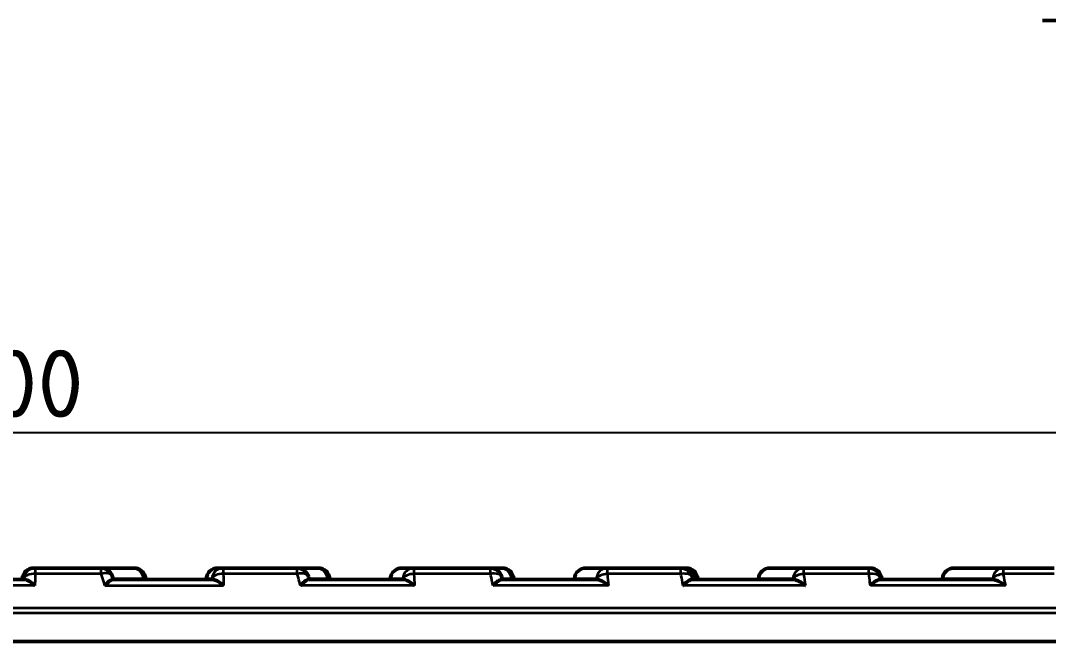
# Model space of a CAD drawing. Header units: millimetres. Extents: x 0 to 1485, y 0 to 1050.
# Drawn here: x 923.8 to 1056.8, y 757.6 to 837.9 of the extents above; entities that cross this region are included whole.
import ezdxf

# ---------------------------------------------------------------- set-up
doc = ezdxf.new("R2010")
doc.units = ezdxf.units.MM
doc.header["$LTSCALE"] = 2.5
for name, color, linetype, lineweight in [('Bemaßung (ISO)', 7, 'Continuous', 25), ('Sichtbar (ISO)', 7, 'Continuous', 50), ('Sichtbar schmal (ISO)', 7, 'Continuous', 35)]:
    doc.layers.add(name, color=color, linetype=linetype, lineweight=lineweight)
doc.styles.add('TXT 3_5', font='isocpeur.ttf')
doc.dimstyles.new('Anrin Standard (DIN)', dxfattribs={"dimscale": 2.5, "dimtxt": 3.5, "dimasz": 2.5, "dimexe": 2, "dimexo": 0, "dimgap": 0.8, "dimtad": 1, "dimrnd": 1e-08, "dimtxsty": 'TXT 3_5', "dimcen": 0.09, "dimdle": 10, "dimclrd": 256, "dimclre": 256, "dimclrt": 256, "dimadec": 0, "dimazin": 2, "dimtfac": 0.714286, "dimtmove": 0, "dimatfit": 3, "dimfxl": 1, "dimtolj": 1, "dimlwd": -1, "dimlwe": -1, "dimarcsym": 0})

# ---------------------------------------------------------------- blocks, each defined once
blk = doc.blocks.new('*D34')
at = {"layer": 'Bemaßung (ISO)', "transparency": 16777216}
for p, q in [((420.15, 757.56), (420.15, 789.56)), ((1420.15, 759.56), (1420.15, 789.56)), ((1413.9, 784.56), (426.4, 784.56))]:
    blk.add_line(p, q, dxfattribs=at)
for points in [[(426.4, 785.6), (426.4, 783.52), (420.15, 784.56)], [(1413.9, 785.6), (1413.9, 783.52), (1420.15, 784.56)]]:
    blk.add_solid(points, dxfattribs=at)
at = {"layer": 'Defpoints', "color": 0, "transparency": 16777216}
for p in [(420.15, 784.56), (1420.15, 759.56), (420.15, 757.56)]:
    blk.add_point(p, dxfattribs=at)
at = {"layer": 'Bemaßung (ISO)', "transparency": 16777216, "insert": (909.65, 795.31), "char_height": 8.75, "attachment_point": 1, "style": 'TXT 3_5'}
blk.add_mtext('\\A1;1000', dxfattribs=at)

msp = doc.modelspace()

# ---------------------------------------------------------------- linework, layer by layer
at = {"layer": 'Sichtbar (ISO)'}
for p, q in [((1069.934, 837.934), (1056.072, 837.934)), ((925.753, 767.058), (925.559, 767.058)), ((925.753, 767.058), (934.264, 767.058)), ((935.919, 767.058), (934.264, 767.058)), ((938.256, 767.058), (935.919, 767.058)), ((938.543, 767.058), (938.256, 767.058)), ((950.08, 767.058), (949.368, 767.058)), ((950.08, 767.058), (959.639, 767.058)), ((959.729, 767.058), (959.639, 767.058)), ((962.065, 767.058), (959.729, 767.058)), ((962.352, 767.058), (962.065, 767.058)), ((974.742, 767.058), (973.178, 767.058)), ((974.742, 767.058), (984.638, 767.058)), ((985.875, 767.058), (984.638, 767.058)), ((986.162, 767.058), (985.875, 767.058)), ((999.756, 767.058), (996.987, 767.058)), ((999.756, 767.058), (1009.287, 767.058)), ((1009.684, 767.058), (1009.287, 767.058)), ((1009.971, 767.058), (1009.684, 767.058)), ((1025.147, 767.058), (1020.797, 767.058)), ((1025.147, 767.058), (1033.601, 767.058)), ((1033.781, 767.058), (1033.601, 767.058)), ((1050.952, 767.058), (1044.606, 767.058)), ((1050.952, 767.058), (1057.59, 767.058)), ((924.439, 765.558), (920.646, 765.558)), ((924.064, 765.688), (924.053, 765.558)), ((935.742, 765.558), (948.783, 765.558)), ((940.037, 765.688), (940.048, 765.558)), ((947.874, 765.688), (947.862, 765.558)), ((973.462, 765.558), (961.08, 765.558)), ((963.846, 765.688), (963.858, 765.558)), ((971.683, 765.688), (971.672, 765.558)), ((998.49, 765.558), (986.047, 765.558)), ((987.656, 765.688), (987.667, 765.558)), ((995.493, 765.688), (995.481, 765.558)), ((1023.894, 765.558), (1010.668, 765.558)), ((1011.465, 765.688), (1011.477, 765.558)), ((1019.302, 765.688), (1019.291, 765.558)), ((1049.71, 765.558), (1034.958, 765.558)), ((1035.275, 765.688), (1035.286, 765.558)), ((1043.112, 765.688), (1043.101, 765.558)), ((1420.146, 757.558), (420.146, 757.558))]:
    msp.add_line(p, q, dxfattribs=at)
for centre, start, end in [((925.559, 765.558), 90, 175), ((934.264, 765.558), 18.6741, 90), ((938.543, 765.558), 5, 90), ((949.368, 765.558), 90, 175), ((959.639, 765.558), 15.70443, 90), ((962.352, 765.558), 5, 90), ((973.178, 765.558), 90, 175), ((984.638, 765.558), 12.9147, 90), ((986.162, 765.558), 5, 90), ((996.987, 765.558), 90, 175), ((1009.287, 765.558), 10.25241, 90), ((1009.971, 765.558), 5, 90), ((1020.797, 765.558), 90, 175), ((1033.601, 765.558), 7.67449, 90), ((1033.781, 765.558), 5, 90), ((1044.606, 765.558), 90, 175)]:
    msp.add_arc(centre, 1.5, start, end, dxfattribs=at)
for centre, major_axis, ratio, start_param, end_param in [((768.754, 724.172), (173.958, -2.65), 0.867278, 0.2953903, 0.2987017), ((778.743, 727.95), (187.683, -2.504), 0.8674342, 0.2484598, 0.2510235), ((790.419, 732.645), (199.511, -2.262), 0.8675729, 0.2043638, 0.2063368), ((804.097, 738.141), (209.191, -1.934), 0.8676924, 0.1622739, 0.1637619), ((820.06, 744.308), (216.489, -1.533), 0.8677918, 0.1215063, 0.1225795)]:
    msp.add_ellipse(centre, major_axis=major_axis, ratio=ratio, start_param=start_param, end_param=end_param, dxfattribs=at)
for points, knots in [([(925.701, 764.808), (925.699, 764.809), (925.697, 764.811), (925.479, 765.005), (925.259, 765.175), (924.893, 765.408), (924.738, 765.488), (924.545, 765.547), (924.488, 765.558), (924.439, 765.558)], [-0.000749, -0.000749, -0.000749, -0.000749, 0, 0, 0.09329283, 0.09329283, 0.16751746, 0.16751746, 0.20185719, 0.20185719, 0.20185719, 0.20185719]), ([(935.742, 765.558), (935.714, 765.558), (935.682, 765.552), (935.554, 765.511), (935.443, 765.445), (935.237, 765.287), (935.147, 765.207), (934.959, 765.025), (934.862, 764.923), (934.764, 764.811), (934.763, 764.809), (934.761, 764.808)], [0.1248801, 0.1248801, 0.1248801, 0.1248801, 0.14934012, 0.14934012, 0.21452113, 0.21452113, 0.26141602, 0.26141602, 0.30926435, 0.30926435, 0.30994217, 0.30994217, 0.30994217, 0.30994217]), ([(950.095, 764.808), (950.093, 764.809), (950.091, 764.811), (949.899, 764.975), (949.707, 765.121), (949.353, 765.354), (949.186, 765.445), (948.944, 765.537), (948.856, 765.558), (948.783, 765.558)], [-0.00077182, -0.00077182, -0.00077182, -0.00077182, 0, 0, 0.0803179, 0.0803179, 0.15582675, 0.15582675, 0.20490056, 0.20490056, 0.20490056, 0.20490056]), ([(961.08, 765.558), (961.037, 765.558), (960.987, 765.546), (960.824, 765.481), (960.698, 765.4), (960.402, 765.166), (960.229, 765), (960.055, 764.811), (960.053, 764.809), (960.052, 764.808)], [0.11465545, 0.11465545, 0.11465545, 0.11465545, 0.14973547, 0.14973547, 0.21856016, 0.21856016, 0.3012592, 0.3012592, 0.30194586, 0.30194586, 0.30194586, 0.30194586]), ([(974.826, 764.808), (974.824, 764.809), (974.822, 764.811), (974.644, 764.957), (974.466, 765.089), (974.133, 765.307), (973.974, 765.397), (973.697, 765.518), (973.574, 765.554), (973.47, 765.557), (973.466, 765.558), (973.462, 765.558)], [-0.00078805, -0.00078805, -0.00078805, -0.00078805, 0, 0, 0.07295644, 0.07295644, 0.14225407, 0.14225407, 0.20539203, 0.20539203, 0.20825133, 0.20825133, 0.20825133, 0.20825133]), ([(986.047, 765.558), (985.989, 765.558), (985.919, 765.538), (985.718, 765.446), (985.575, 765.35), (985.281, 765.112), (985.13, 764.97), (984.977, 764.811), (984.976, 764.809), (984.974, 764.808)], [0.10463723, 0.10463723, 0.10463723, 0.10463723, 0.1502849, 0.1502849, 0.22318718, 0.22318718, 0.29365531, 0.29365531, 0.2943519, 0.2943519, 0.2943519, 0.2943519]), ([(999.912, 764.808), (999.91, 764.809), (999.908, 764.811), (999.748, 764.937), (999.588, 765.052), (999.284, 765.25), (999.137, 765.335), (998.843, 765.479), (998.695, 765.533), (998.543, 765.555), (998.516, 765.558), (998.49, 765.558)], [-0.00080619, -0.00080619, -0.00080619, -0.00080619, 0, 0, 0.06429138, 0.06429138, 0.12608104, 0.12608104, 0.19585062, 0.19585062, 0.21204278, 0.21204278, 0.21204278, 0.21204278]), ([(1010.668, 765.558), (1010.593, 765.558), (1010.498, 765.527), (1010.273, 765.412), (1010.139, 765.322), (1009.856, 765.099), (1009.706, 764.963), (1009.554, 764.811), (1009.552, 764.809), (1009.551, 764.808)], [0.09479162, 0.09479162, 0.09479162, 0.09479162, 0.15224685, 0.15224685, 0.21786556, 0.21786556, 0.28632044, 0.28632044, 0.28702715, 0.28702715, 0.28702715, 0.28702715]), ([(1025.38, 764.808), (1025.378, 764.809), (1025.376, 764.811), (1025.107, 765.013), (1024.835, 765.191), (1024.384, 765.43), (1024.208, 765.501), (1024.002, 765.549), (1023.945, 765.558), (1023.894, 765.558)], [-0.00082693, -0.00082693, -0.00082693, -0.00082693, 0, 0, 0.10620926, 0.10620926, 0.19101537, 0.19101537, 0.22715507, 0.22715507, 0.22715507, 0.22715507]), ([(1034.958, 765.558), (1034.947, 765.558), (1034.935, 765.557), (1034.832, 765.546), (1034.72, 765.502), (1034.479, 765.369), (1034.351, 765.281), (1034.083, 765.072), (1033.941, 764.948), (1033.799, 764.811), (1033.797, 764.809), (1033.796, 764.808)], [0.08503629, 0.08503629, 0.08503629, 0.08503629, 0.09340378, 0.09340378, 0.1558913, 0.1558913, 0.21639963, 0.21639963, 0.27912224, 0.27912224, 0.27983877, 0.27983877, 0.27983877, 0.27983877]), ([(1051.27, 764.808), (1051.268, 764.809), (1051.266, 764.811), (1051.034, 764.977), (1050.801, 765.126), (1050.374, 765.36), (1050.173, 765.452), (1049.891, 765.538), (1049.792, 765.558), (1049.71, 765.558)], [-0.0008513, -0.0008513, -0.0008513, -0.0008513, 0, 0, 0.08958055, 0.08958055, 0.17251915, 0.17251915, 0.22142934, 0.22142934, 0.22142934, 0.22142934])]:
    msp.add_open_spline(points, degree=3, knots=knots, dxfattribs=at)
at = {"layer": 'Sichtbar schmal (ISO)'}
for p, q in [((925.753, 767.058), (925.753, 766.308)), ((934.264, 766.308), (925.753, 766.308)), ((934.264, 766.308), (934.264, 767.058)), ((950.08, 767.058), (950.08, 766.308)), ((959.639, 766.308), (950.08, 766.308)), ((959.639, 766.308), (959.639, 767.058)), ((974.742, 767.058), (974.742, 766.308)), ((984.638, 766.308), (974.742, 766.308)), ((984.638, 766.308), (984.638, 767.058)), ((999.756, 767.058), (999.756, 766.308)), ((1009.287, 766.308), (999.756, 766.308)), ((1009.287, 766.308), (1009.287, 767.058)), ((1025.147, 767.058), (1025.147, 766.308)), ((1033.601, 766.308), (1025.147, 766.308)), ((1033.601, 766.308), (1033.601, 767.058)), ((1050.952, 767.058), (1050.952, 766.308)), ((1057.59, 766.308), (1050.952, 766.308)), ((925.701, 764.808), (920.646, 764.808)), ((924.064, 765.688), (924.264, 765.688)), ((934.761, 764.808), (950.095, 764.808)), ((935.803, 765.688), (939.742, 765.688)), ((939.754, 765.558), (939.742, 765.688)), ((939.742, 765.688), (940.037, 765.688)), ((947.874, 765.688), (948.605, 765.688)), ((974.826, 764.808), (960.052, 764.808)), ((961.16, 765.688), (963.552, 765.688)), ((963.563, 765.558), (963.552, 765.688)), ((963.552, 765.688), (963.846, 765.688)), ((971.683, 765.688), (973.291, 765.688)), ((999.912, 764.808), (984.974, 764.808)), ((986.147, 765.688), (987.361, 765.688)), ((987.373, 765.558), (987.361, 765.688)), ((987.361, 765.688), (987.656, 765.688)), ((995.493, 765.688), (998.338, 765.688)), ((1025.38, 764.808), (1009.551, 764.808)), ((1010.787, 765.688), (1011.171, 765.688)), ((1011.182, 765.558), (1011.171, 765.688)), ((1011.171, 765.688), (1011.465, 765.688)), ((1019.302, 765.688), (1023.772, 765.688)), ((1051.27, 764.808), (1033.796, 764.808)), ((1035.097, 765.688), (1035.275, 765.688)), ((1043.112, 765.688), (1049.631, 765.688)), ((1419.646, 761.846), (920.646, 761.846)), ((1419.646, 761.226), (920.646, 761.226))]:
    msp.add_line(p, q, dxfattribs=at)
for centre, major_axis, ratio, start_param, end_param in [((925.753, 765.558), (0, 1.5), 0.996449, 0, 1.4835299), ((925.753, 765.558), (-1.499, 0.058), 0.4997148, 4.731883, 6.1861977), ((934.264, 765.558), (1.421, 0.48), 0.4798669, 0, 1.410012), ((935.919, 765.558), (0, 1.5), 0.8102979, 0, 0.6555781), ((938.256, 765.558), (0, 1.5), 0.9947477, 4.7996554, 6.2831853), ((950.08, 765.558), (0, 1.5), 0.9869666, 0, 1.4835299), ((950.08, 765.558), (-1.5, -0.008), 0.4999943, 4.7096425, 6.0969992), ((959.639, 765.558), (1.444, 0.406), 0.485805, 0, 1.4350423), ((959.729, 765.558), (0, 1.5), 0.8102979, 0, 0.0331661), ((962.065, 765.558), (0, 1.5), 0.9947477, 4.7996554, 6.2831853), ((974.742, 765.558), (0, 1.5), 0.9713505, 0, 1.4835299), ((974.742, 765.558), (-1.498, -0.077), 0.4995095, 4.6868267, 6.0063814), ((984.638, 765.558), (1.462, 0.335), 0.4904238, 0, 1.4588123), ((985.875, 765.558), (0, 1.5), 0.9947477, 4.7996554, 6.2831853), ((999.756, 765.558), (0, 1.5), 0.9492979, 0, 1.4835299), ((999.756, 765.558), (-1.493, -0.148), 0.498171, 4.6630906, 5.9136399), ((1009.287, 765.558), (1.476, 0.267), 0.4939766, 0, 1.481686), ((1009.684, 765.558), (0, 1.5), 0.9947477, 4.7996554, 6.2831853), ((1025.147, 765.558), (0, 1.5), 0.9203464, 0, 1.4835299), ((1025.147, 765.558), (1.483, 0.223), 0.4958182, 1.4964191, 2.6763429), ((1033.601, 765.558), (1.487, 0.2), 0.4966297, 0, 1.5039741), ((1050.952, 765.558), (0, 1.5), 0.8838181, 0, 1.4835299), ((1050.952, 765.558), (1.469, 0.304), 0.4921826, 1.4694505, 2.5766262)]:
    msp.add_ellipse(centre, major_axis=major_axis, ratio=ratio, start_param=start_param, end_param=end_param, dxfattribs=at)
for points, knots in [([(925.753, 766.308), (925.736, 765.888), (925.721, 765.468), (925.708, 765.048), (925.706, 764.968), (925.703, 764.888), (925.701, 764.808)], [1.502536747, 1.502536747, 1.502536747, 1.502536747, 1.515740963, 1.515740963, 1.515740963, 1.518258372, 1.518258372, 1.518258372, 1.518258372]), ([(934.761, 764.808), (934.712, 764.959), (934.662, 765.111), (934.613, 765.262), (934.498, 765.612), (934.381, 765.96), (934.264, 766.308)], [-1.053028813, -1.053028813, -1.053028813, -1.053028813, -1.047919423, -1.047919423, -1.047919423, -1.036106981, -1.036106981, -1.036106981, -1.036106981]), ([(950.08, 766.308), (950.08, 766.297), (950.08, 766.286), (950.083, 765.786), (950.088, 765.297), (950.095, 764.808)], [-1.561171346, -1.561171346, -1.561171346, -1.561171346, -1.560824262, -1.560824262, -1.545288916, -1.545288916, -1.545288916, -1.545288916]), ([(960.052, 764.808), (960.012, 764.955), (959.972, 765.103), (959.932, 765.251), (959.835, 765.604), (959.738, 765.956), (959.639, 766.308)], [-1.129439726, -1.129439726, -1.129439726, -1.129439726, -1.124601294, -1.124601294, -1.124601294, -1.11301253, -1.11301253, -1.11301253, -1.11301253]), ([(974.742, 766.308), (974.743, 766.292), (974.744, 766.277), (974.77, 765.776), (974.797, 765.292), (974.826, 764.808)], [-1.481343366, -1.481343366, -1.481343366, -1.481343366, -1.48084665, -1.48084665, -1.465195115, -1.465195115, -1.465195115, -1.465195115]), ([(984.974, 764.808), (984.942, 764.952), (984.911, 765.097), (984.879, 765.241), (984.8, 765.597), (984.719, 765.953), (984.638, 766.308)], [-1.204811041, -1.204811041, -1.204811041, -1.204811041, -1.200178567, -1.200178567, -1.200178567, -1.188738909, -1.188738909, -1.188738909, -1.188738909]), ([(999.756, 766.308), (999.758, 766.287), (999.76, 766.267), (999.81, 765.766), (999.86, 765.286), (999.912, 764.808)], [-1.398963153, -1.398963153, -1.398963153, -1.398963153, -1.398290839, -1.398290839, -1.382427977, -1.382427977, -1.382427977, -1.382427977]), ([(1009.551, 764.808), (1009.526, 764.949), (1009.502, 765.091), (1009.477, 765.232), (1009.415, 765.591), (1009.351, 765.95), (1009.287, 766.308)], [-1.279703986, -1.279703986, -1.279703986, -1.279703986, -1.275228586, -1.275228586, -1.275228586, -1.263870564, -1.263870564, -1.263870564, -1.263870564]), ([(1025.147, 766.308), (1025.151, 766.281), (1025.155, 766.255), (1025.23, 765.754), (1025.304, 765.28), (1025.38, 764.808)], [-1.313297855, -1.313297855, -1.313297855, -1.313297855, -1.312408309, -1.312408309, -1.296228583, -1.296228583, -1.296228583, -1.296228583]), ([(1033.796, 764.808), (1033.778, 764.947), (1033.761, 765.086), (1033.743, 765.224), (1033.697, 765.586), (1033.649, 765.947), (1033.601, 766.308)], [-1.354616357, -1.354616357, -1.354616357, -1.354616357, -1.350259255, -1.350259255, -1.350259255, -1.338919438, -1.338919438, -1.338919438, -1.338919438]), ([(1050.952, 766.308), (1050.958, 766.274), (1050.965, 766.241), (1051.069, 765.74), (1051.169, 765.273), (1051.27, 764.808)], [-1.223422211, -1.223422211, -1.223422211, -1.223422211, -1.222246749, -1.222246749, -1.205630033, -1.205630033, -1.205630033, -1.205630033]), ([(948.606, 765.558), (948.606, 765.59), (948.606, 765.623), (948.605, 765.666), (948.605, 765.677), (948.605, 765.688)], [1.5597872554, 1.5597872554, 1.5597872554, 1.5597872554, 1.560824262, 1.560824262, 1.5611713461, 1.5611713461, 1.5611713461, 1.5611713461]), ([(973.298, 765.558), (973.297, 765.586), (973.295, 765.614), (973.293, 765.657), (973.292, 765.673), (973.291, 765.688)], [1.4799369448, 1.4799369448, 1.4799369448, 1.4799369448, 1.4808466502, 1.4808466502, 1.4813433664, 1.4813433664, 1.4813433664, 1.4813433664]), ([(998.351, 765.558), (998.349, 765.581), (998.347, 765.604), (998.342, 765.648), (998.34, 765.668), (998.338, 765.688)], [1.3975239707, 1.3975239707, 1.3975239707, 1.3975239707, 1.3982908387, 1.3982908387, 1.3989631531, 1.3989631531, 1.3989631531, 1.3989631531]), ([(1023.792, 765.558), (1023.79, 765.575), (1023.787, 765.592), (1023.78, 765.636), (1023.776, 765.662), (1023.772, 765.688)], [1.3118132947, 1.3118132947, 1.3118132947, 1.3118132947, 1.312408309, 1.312408309, 1.3132978547, 1.3132978547, 1.3132978547, 1.3132978547]), ([(1049.659, 765.558), (1049.657, 765.568), (1049.655, 765.578), (1049.645, 765.622), (1049.638, 765.655), (1049.631, 765.688)], [1.2218761639, 1.2218761639, 1.2218761639, 1.2218761639, 1.2222467487, 1.2222467487, 1.2234222114, 1.2234222114, 1.2234222114, 1.2234222114])]:
    msp.add_open_spline(points, degree=3, knots=knots, dxfattribs=at)
msp.add_open_spline([(924.259, 765.558), (924.26, 765.601), (924.262, 765.645), (924.264, 765.688)], degree=3, dxfattribs=at)

# ---------------------------------------------------------------- dimensions: what is measured, and where the dimension line sits
at = {"layer": 'Bemaßung (ISO)'}
dim = msp.add_linear_dim(base=(420.146, 784.56), p1=(1420.146, 759.56), p2=(420.146, 757.558), dimstyle='Anrin Standard (DIN)', override={"dimgap": 0.8, "dimdec": 2, "dimtol": 0, "dimlim": 0, "dimtp": 0, "dimtm": 0, "dimtdec": 2, "dimtofl": 0, "dimatfit": 1}, dxfattribs=at)
dim.commit()
dim.dimension.update_dxf_attribs({"geometry": '*D34', "text_midpoint": (920.146, 784.56), "dimtype": 160})

doc.saveas('drawing.dxf')
